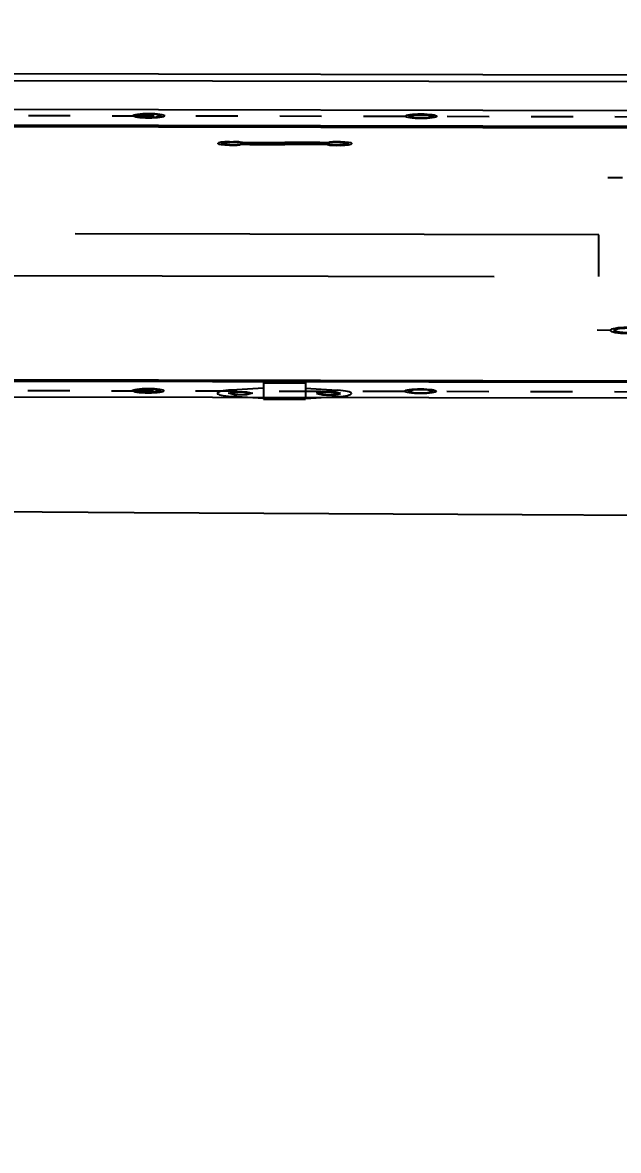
# Model space of a CAD drawing. Header units: millimetres. Extents: x -4 to 3776, y -4 to 4079.
# Drawn here: x 335.345 to 336.767, y 257.683 to 260.375 of the extents above; entities that cross this region are included whole.
import ezdxf
from ezdxf import colors
from ezdxf.entities.mleader import LeaderData, LeaderLine
from ezdxf.math import Vec2, Vec3

# ---------------------------------------------------------------- set-up
doc = ezdxf.new("R2010")
doc.units = ezdxf.units.MM
for name, pattern in [('CENTER', [2, 1.25, -0.25, 0.25, -0.25]), ('HIDDEN2', [0.1875, 0.125, -0.0625]), ('PHANTOM', [2.5, 1.25, -0.25, 0.25, -0.25, 0.25, -0.25])]:
    doc.linetypes.add(name, pattern=pattern)
doc.layers.add('03-input', color=3, linetype='Continuous')
doc.layers.add('BK_kedu', color=255, linetype='Continuous')
doc.styles.get("Standard").update_dxf_attribs({"font": 'arial.ttf'})

# ---------------------------------------------------------------- blocks, each defined once
blk = doc.blocks.new('HANDRAIL')
at = {"layer": '03-input', "color": 0, "linetype": 'Continuous'}
for p, q in [((-300, 22), (300, 22)), ((-300, 0), (300, 0))]:
    blk.add_line(p, q, dxfattribs=at)
blk = doc.blocks.new('door-side')
at = {"layer": '03-input', "color": 0, "linetype": 'Continuous'}
for p, q in [((-242.5, 915), (242.5, 915)), ((-242.5, 865), (242.5, 865)), ((-242.5, 860), (242.5, 860)), ((-26.5, 813), (-24.5, 813)), ((26.5, 813), (24.5, 813)), ((-20.87, 811.69), (-20.87, 811.22)), ((-18.18, 810.64), (-18.18, 804.36)), ((-16.67, 810.5), (0, 810.5)), ((16.67, 810.5), (0, 810.5)), ((18.18, 810.64), (18.18, 804.36)), ((20.87, 811.69), (20.87, 811.22)), ((-20.87, 803.78), (-20.87, 803.31)), ((-16.67, 804.5), (0, 804.5)), ((16.67, 804.5), (0, 804.5)), ((20.87, 803.78), (20.87, 803.31)), ((-26.5, 802), (-24.5, 802)), ((26.5, 802), (24.5, 802)), ((-242.5, 55), (242.5, 55)), ((50, 55), (50, 55)), ((-242.5, 50), (242.5, 50)), ((-10, 46.4), (10, 46.4)), ((-10, 46.4), (-10, -5.6)), ((10, 46.4), (10, -5.6)), ((-10, 29.1), (-25.24, 22.73)), ((10, 29.1), (25.24, 22.73)), ((-242.5, 0), (242.5, 0)), ((-10, -3.94), (-25.24, 2.43)), ((10, -3.94), (25.24, 2.43)), ((-10, -5.6), (10, -5.6))]:
    blk.add_line(p, q, dxfattribs=at)
at = {"layer": '03-input', "color": 0, "linetype": 'CENTER'}
for p, q in [((-242.5, 895), (242.5, 895)), ((441.11, 700), (154.24, 700)), ((436.11, 215), (149.24, 215)), ((-242.5, 20), (242.5, 20))]:
    blk.add_line(p, q, dxfattribs=at)
at = {"layer": '03-input', "color": 0, "linetype": 'HIDDEN2'}
for p, q in [((-14.42, 810.5), (-14.42, 804.5)), ((14.42, 810.5), (14.42, 804.5))]:
    blk.add_line(p, q, dxfattribs=at)
at = {"layer": '03-input', "color": 0, "linetype": 'Continuous'}
for points in [[(-62.11, 890), (-59.23, 895), (-62.11, 900), (-67.89, 900), (-70.77, 895), (-67.89, 890)], [(62.11, 890), (59.23, 895), (62.11, 900), (67.89, 900), (70.77, 895), (67.89, 890)], [(-21.61, 812.5), (-18.73, 807.5), (-21.61, 802.5), (-27.39, 802.5), (-30.27, 807.5), (-27.39, 812.5)], [(21.61, 812.5), (18.73, 807.5), (21.61, 802.5), (27.39, 802.5), (30.27, 807.5), (27.39, 812.5)], [(157.5, 219.62), (165.5, 224.24), (173.5, 219.62), (173.5, 210.38), (165.5, 205.76), (157.5, 210.38)], [(-62.11, 25), (-59.23, 20), (-62.11, 15), (-67.89, 15), (-70.77, 20), (-67.89, 25)], [(62.11, 25), (59.23, 20), (62.11, 15), (67.89, 15), (70.77, 20), (67.89, 25)]]:
    blk.add_lwpolyline(points, close=True, dxfattribs=at)
at = {"layer": '03-input', "color": 0, "linetype": 'CENTER'}
for points in [[(-18.11, 17.58), (-15.23, 12.58), (-18.11, 7.58), (-23.89, 7.58), (-26.77, 12.58), (-23.89, 17.58)], [(18.11, 17.58), (15.23, 12.58), (18.11, 7.58), (23.89, 7.58), (26.77, 12.58), (23.89, 17.58)]]:
    blk.add_lwpolyline(points, close=True, dxfattribs=at)
at = {"layer": '03-input', "color": 0, "linetype": 'Continuous'}
for centre, radius in [((-65, 895), 7.5), ((65, 895), 7.5), ((-24.5, 807.5), 4.58), ((24.5, 807.5), 4.58), ((165.5, 215), 8), ((-65, 20), 7.5), ((65, 20), 7.5)]:
    blk.add_circle(centre, radius, dxfattribs=at)
at = {"layer": '03-input', "color": 0, "linetype": 'CENTER'}
for centre in [(-21, 12.58), (21, 12.58)]:
    blk.add_circle(centre, 4.69, dxfattribs=at)
at = {"layer": '03-input', "color": 0, "linetype": 'Continuous'}
for centre, radius, start, end in [((-26.5, 807.5), 5.5, 90, 270), ((-24.5, 807.5), 5.5, 54.5691, 90), ((24.5, 807.5), 5.5, 90, 125.4309), ((26.5, 807.5), 5.5, 270, 90), ((-16.67, 818.5), 8, 234.5691, 270), ((16.67, 818.5), 8, 270, 305.4309), ((-24.5, 807.5), 5.5, 270, 305.4309), ((-16.67, 796.5), 8, 90, 125.4309), ((16.67, 796.5), 8, 54.5691, 90), ((24.5, 807.5), 5.5, 234.5691, 270), ((165.5, 215), 10, 100.2866, 259.7134), ((-21, 12.58), 11, 112.68, 247.32), ((21, 12.58), 11, 292.68, 67.32), ((-21, 12.58), 11, 359.9993, 0.0007)]:
    blk.add_arc(centre, radius, start, end, dxfattribs=at)
blk = doc.blocks.new('NJMFGNJ')
at = {"layer": '03-input', "color": 0, "linetype": 'PHANTOM'}
blk.add_lwpolyline([(338.415, 211.4728), (338.912, 211.4736), (339.4037, 211.4742), (339.8866, 211.4746), (340.3585, 211.4749), (340.8228, 211.4749), (341.2847, 211.4745), (341.7489, 211.4735), (342.2203, 211.4717), (342.704, 211.4689), (343.2048, 211.4649), (343.7276, 211.4596), (344.2749, 211.4526), (344.8388, 211.443), (345.4092, 211.4294), (345.9758, 211.4107), (346.5283, 211.3858), (347.0565, 211.3533), (347.5501, 211.3122), (347.9988, 211.2613), (348.395, 211.1999), (348.741, 211.1296), (349.0417, 211.0527)], dxfattribs=at)
blk.add_lwpolyline([(342.1419, 210.9086), (340.6419, 210.9057), (340.6421, 210.8059), (342.1421, 210.8088)], close=True, dxfattribs=at)
at = {"layer": '03-input', "color": 0, "linetype": 'PHANTOM', "xscale": 0.004999999999999992, "zscale": 0.004999999999999992, "rotation": 180.1111519105078}
for name, p, yscale in [('door-side', (341.3914, 211.1965), 0.0007500000000072748), ('HANDRAIL', (341.3928, 210.4415), 0.0007499999999981801)]:
    blk.add_blockref(name, p, dxfattribs=dict(at, yscale=yscale))

msp = doc.modelspace()

# ---------------------------------------------------------------- block references
at = {"rotation": 179.7776961789247}
msp.add_blockref('NJMFGNJ', (678.1779, 469.351), dxfattribs=at)

# ---------------------------------------------------------------- leaders
at = {"color": 4, "lineweight": 25}
ml = msp.add_multileader_mtext('Standard', dxfattribs=at)
ml.set_content('R20\\PMax.outreach', color=4)
ml.set_leader_properties()
ml.build(insert=Vec2(0, 0))
ctx = ml.context
ctx.base_point, ctx.plane_origin = Vec3(309.2388, 249.3047), Vec3(371.1656, 265.5836)
ctx.text_align_type = 2
notes = []
notes.append((ctx, [(0, (1, 1, 0), (354.3002, 249.3047), (-1, 0), 8, [(0, [(371.1656, 265.5836)], 0, [])])]))
ctx.mtext.insert, ctx.mtext.alignment, ctx.mtext.flow_direction = Vec3(344.3002, 251.3374), 3, 5
at = {"layer": 'BK_kedu'}
ml = msp.add_multileader_mtext('Standard', dxfattribs=at)
ml.set_content('', color=256)
ml.set_leader_properties()
ml.build(insert=Vec2(0, 0))
ml.multileader.update_dxf_attribs({"text_right_attachment_type": 6, "dogleg_length": 0.36, "arrow_head_size": 0.18})
ctx = ml.context
ctx.base_point, ctx.char_height, ctx.arrow_head_size, ctx.landing_gap_size, ctx.plane_origin = Vec3(3775.9986, 4079.3284), 0.18, 0.18, 0.09, Vec3(3774.6386, 4079.3284)
ctx.right_attachment = 6
notes.append((ctx, [(0, (0, 0, 0), (0, 0), (1, 0), 1, [])]))
ctx.mtext.insert, ctx.mtext.flow_direction = Vec3(3776.0886, 4079.4184), 5
for ctx, leaders in notes:
    for number, flags, end, landing, length, lines in leaders:
        leader = LeaderData()
        leader.index, (leader.has_last_leader_line, leader.has_dogleg_vector, leader.attachment_direction) = number, flags
        leader.last_leader_point, leader.dogleg_vector, leader.dogleg_length = Vec3(end), Vec3(landing), length
        for number, points, colour, breaks in lines:
            line = LeaderLine()
            line.index, line.vertices, line.color, line.breaks = number, Vec3.list(points), colors.encode_raw_color(colour), breaks
            leader.lines.append(line)
        ctx.leaders.append(leader)

doc.saveas('drawing.dxf')
